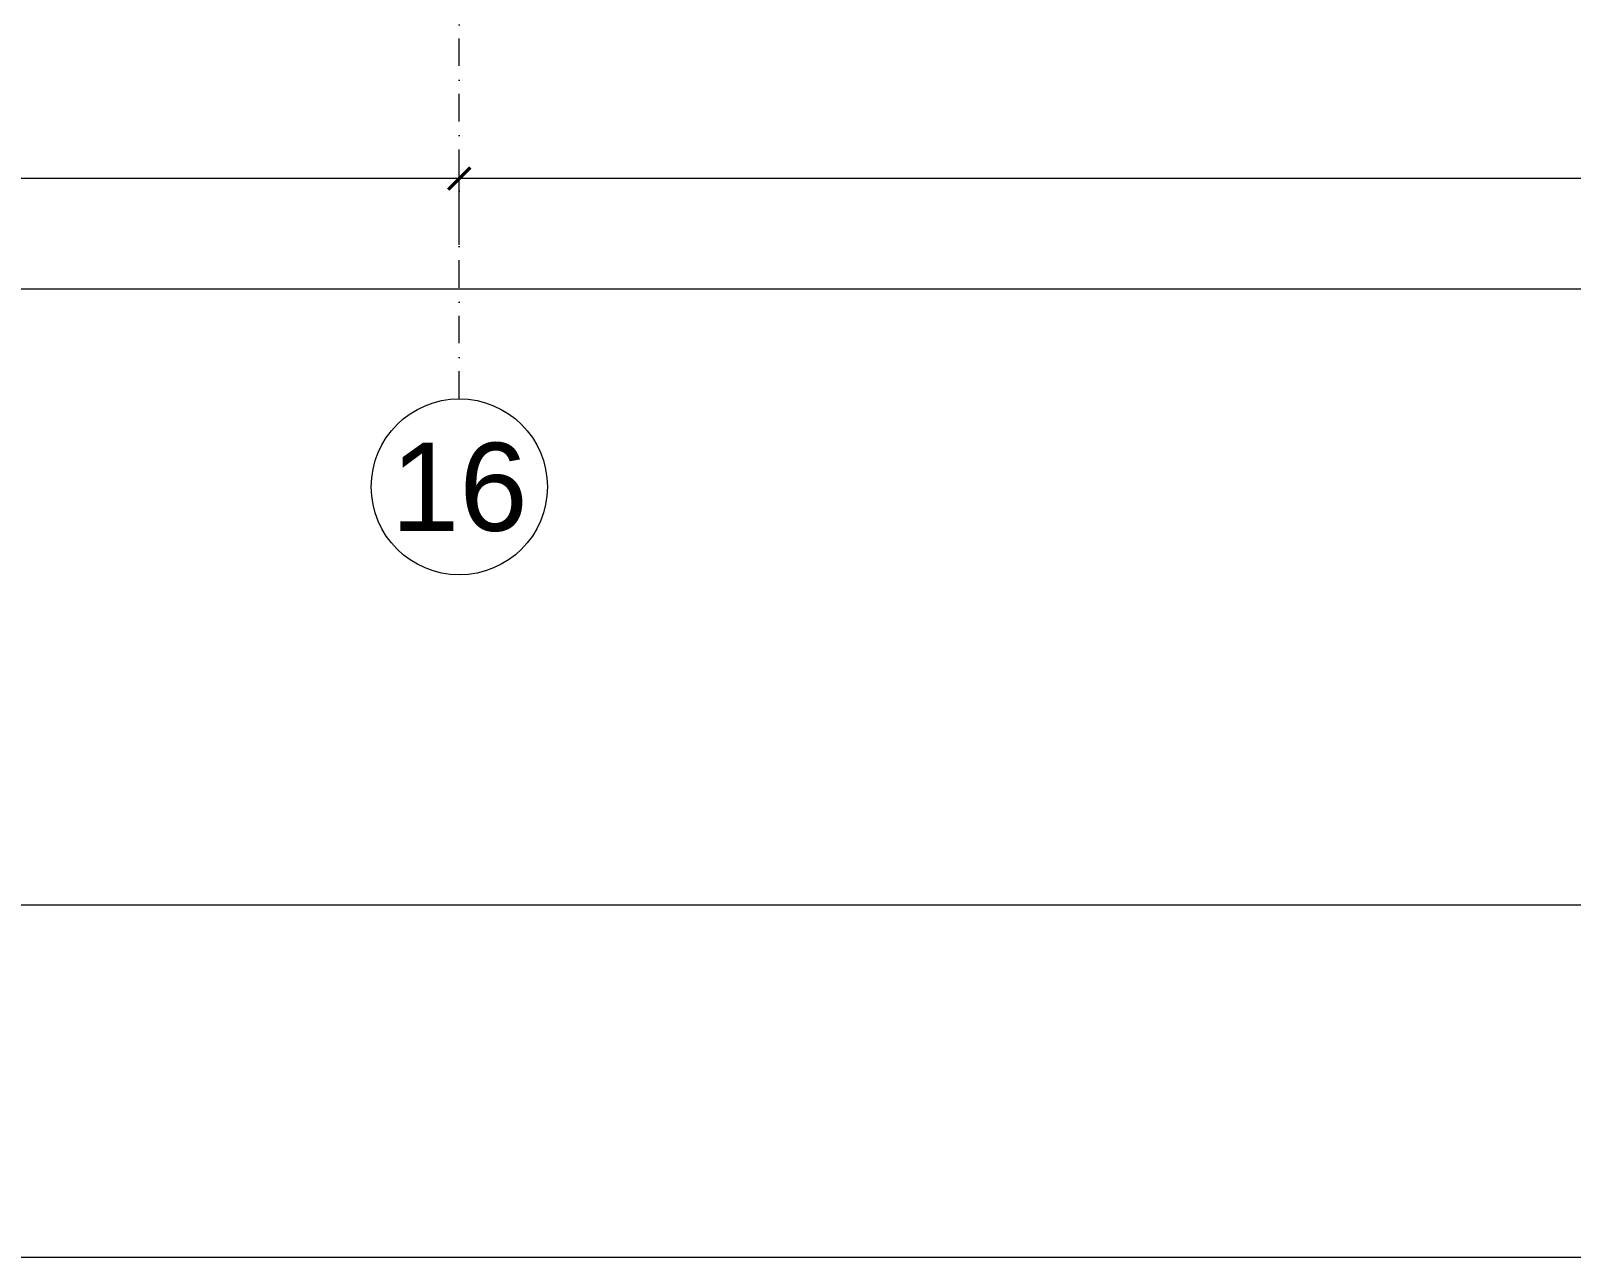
# Model space of a CAD drawing. Extents: x -1701 to 23780, y -363 to 7742.
# Drawn here: x 2525.2 to 2875.1, y 0 to 278.6 of the extents above; entities that cross this region are included whole.
import ezdxf
from ezdxf.enums import TextEntityAlignment as Align

# ---------------------------------------------------------------- set-up
doc = ezdxf.new("R2010")
doc.units = 0
doc.header["$LTSCALE"] = 25
doc.header["$MEASUREMENT"] = 0
doc.header["$PDMODE"] = 1
doc.linetypes.add('Audi$0$DASHDOT2', pattern=[0.5, 0.25, -0.125, 0, -0.125])
doc.layers.get('0').update_dxf_attribs({"color": 9, "lineweight": 9})
doc.layers.get('Defpoints').update_dxf_attribs({"color": 9, "lineweight": 9})
for name, color, linetype, lineweight in [('Audi$0$10', 8, 'Continuous', 9), ('Audi$0$24', 8, 'Audi$0$DASHDOT2', 9), ('Audi$0$25', 8, 'Continuous', 9)]:
    doc.layers.add(name, color=color, linetype=linetype, lineweight=lineweight)
doc.layers.add('Audi$0$40A', color=8, linetype='Continuous', lineweight=9, plot=False)
doc.styles.add('Audi$0$Arial', font='arial.ttf', dxfattribs={"height": 2.5})
doc.styles.add('Audi$0$MuuM_TEXT-STANDART', font='ARIALN.TTF')
doc.dimstyles.new('Audi$0$MuuM_DIM50', dxfattribs={"dimscale": 5, "dimtxt": 2, "dimasz": 1, "dimexe": 1, "dimexo": 1, "dimgap": 1, "dimtad": 1, "dimdec": 1, "dimrnd": 0.5, "dimdsep": 46, "dimtxsty": 'Audi$0$MuuM_TEXT-STANDART', "dimblk": 'Audi$0$_ArchTick', "dimcen": 0, "dimdle": 0.15, "dimclrd": 256, "dimclre": 256, "dimclrt": 256, "dimadec": 0, "dimazin": 0, "dimtfac": 5, "dimtdec": 1, "dimtix": 1, "dimtmove": 2, "dimatfit": 3, "dimldrblk": 'Audi$0$_Dot', "dimfxl": 3, "dimfxlon": 1, "dimtolj": 1, "dimlwd": -1, "dimlwe": -1, "dimarcsym": 0})

# ---------------------------------------------------------------- blocks, each defined once
blk = doc.blocks.new('Audi$0$0_aks')
at = {"linetype": 'Continuous'}
blk.add_circle((0, 0), 2, dxfattribs=at)
at = {"style": 'Audi$0$Arial'}
blk.add_attdef('AKS', text='', height=2, dxfattribs=at).set_placement((0, 0), align=Align.MIDDLE_CENTER)
blk = doc.blocks.new('Audi$0$_ArchTick')
at = {"color": 0, "linetype": 'ByBlock', "const_width": 0.15}
blk.add_lwpolyline([(-0.5, -0.5), (0.5, 0.5)], dxfattribs=at)
blk = doc.blocks.new('*D4762')
at = {"layer": 'Audi$0$25', "transparency": 16777216}
for p, q in [((-3500, -2580), (-3500, -2560)), ((0, -2580), (0, -2560)), ((-3500.75, -2565), (0.75, -2565))]:
    blk.add_line(p, q, dxfattribs=at)
at = {"layer": 'Defpoints', "color": 0, "transparency": 16777216}
for p in [(0, -2565), (-3500, -2590), (0, -2590)]:
    blk.add_point(p, dxfattribs=at)
at = {"layer": 'Audi$0$25', "transparency": 16777216, "xscale": 5, "yscale": 5, "zscale": 5, "rotation": 180}
blk.add_blockref('Audi$0$_ArchTick', (-3500, -2565), dxfattribs=at)
at = {"layer": 'Audi$0$25', "transparency": 16777216, "xscale": 5, "yscale": 5, "zscale": 5}
blk.add_blockref('Audi$0$_ArchTick', (0, -2565), dxfattribs=at)
at = {"layer": 'Audi$0$25', "transparency": 16777216, "insert": (-1750, -2554.89), "char_height": 10, "attachment_point": 5, "style": 'Audi$0$MuuM_TEXT-STANDART'}
blk.add_mtext('\\A1;3500', dxfattribs=at)
blk = doc.blocks.new('Audi$0$_Dot')
at = {"color": 0, "linetype": 'ByBlock', "lineweight": -2}
blk.add_line((-0.5, 0), (-1, 0), dxfattribs=at)
at = {"color": 0, "linetype": 'ByBlock', "const_width": 0.5}
blk.add_lwpolyline([(-0.25, 0, 1), (0.25, 0, 1)], format="xyb", close=True, dxfattribs=at)
blk = doc.blocks.new('*D4777')
at = {"layer": 'Audi$0$25', "transparency": 16777216}
for p, q in [((-2100, -2555), (-2100, -2535)), ((-1400, -2555), (-1400, -2535)), ((-1399.25, -2540), (-2100.75, -2540))]:
    blk.add_line(p, q, dxfattribs=at)
at = {"layer": 'Defpoints', "color": 0, "transparency": 16777216}
for p in [(-2100, -2540), (-2100, -2590), (-1400, -2590)]:
    blk.add_point(p, dxfattribs=at)
at = {"layer": 'Audi$0$25', "transparency": 16777216, "xscale": 5, "yscale": 5, "zscale": 5, "rotation": 180}
blk.add_blockref('Audi$0$_ArchTick', (-2100, -2540), dxfattribs=at)
at = {"layer": 'Audi$0$25', "transparency": 16777216, "xscale": 5, "yscale": 5, "zscale": 5}
blk.add_blockref('Audi$0$_ArchTick', (-1400, -2540), dxfattribs=at)
at = {"layer": 'Audi$0$25', "transparency": 16777216, "insert": (-1750, -2529.89), "char_height": 10, "attachment_point": 5, "style": 'Audi$0$MuuM_TEXT-STANDART'}
blk.add_mtext('\\A1;700', dxfattribs=at)
blk = doc.blocks.new('*D4778')
at = {"layer": 'Audi$0$25', "transparency": 16777216}
for p, q in [((-2800, -2555), (-2800, -2535)), ((-2100, -2555), (-2100, -2535)), ((-2099.25, -2540), (-2800.75, -2540))]:
    blk.add_line(p, q, dxfattribs=at)
at = {"layer": 'Defpoints', "color": 0, "transparency": 16777216}
for p in [(-2800, -2540), (-2800, -2590), (-2100, -2590)]:
    blk.add_point(p, dxfattribs=at)
at = {"layer": 'Audi$0$25', "transparency": 16777216, "xscale": 5, "yscale": 5, "zscale": 5, "rotation": 180}
blk.add_blockref('Audi$0$_ArchTick', (-2800, -2540), dxfattribs=at)
at = {"layer": 'Audi$0$25', "transparency": 16777216, "xscale": 5, "yscale": 5, "zscale": 5}
blk.add_blockref('Audi$0$_ArchTick', (-2100, -2540), dxfattribs=at)
at = {"layer": 'Audi$0$25', "transparency": 16777216, "insert": (-2450, -2529.89), "char_height": 10, "attachment_point": 5, "style": 'Audi$0$MuuM_TEXT-STANDART'}
blk.add_mtext('\\A1;700', dxfattribs=at)
blk = doc.blocks.new('Audi$0$P-AKS_AUDI')
at = {"layer": 'Audi$0$24'}
blk.add_lwpolyline([(-2100, -2590), (-2100, 1250)], dxfattribs=at)
at = {"layer": 'Audi$0$24', "xscale": 10, "yscale": 10, "zscale": 10}
blk.add_blockref('Audi$0$0_aks', (-2100, -2610), dxfattribs=at).add_auto_attribs({'AKS': '16'})
at = {"layer": 'Audi$0$25'}
for base, p1, p2, picture, middle in [((-2800, -2540), (-2100, -2590), (-2800, -2590), '*D4778', (-2450, -2529.89)), ((-2100, -2540), (-1400, -2590), (-2100, -2590), '*D4777', (-1750, -2529.89)), ((0, -2565), (-3500, -2590), (0, -2590), '*D4762', (-1750, -2554.89))]:
    dim = blk.add_linear_dim(base=base, p1=p1, p2=p2, dimstyle='Audi$0$MuuM_DIM50', dxfattribs=at)
    dim.commit()
    dim.dimension.update_dxf_attribs({"geometry": picture, "text_midpoint": middle})
blk = doc.blocks.new('Audi$0$p-zemin kat')
at = {"layer": 'Audi$0$24'}
blk.add_blockref('Audi$0$P-AKS_AUDI', (4722.5, 2785), dxfattribs=at)
blk = doc.blocks.new('Audi')
at = {"layer": 'Audi$0$40A'}
for points in [[(5945, 4205), (0, 4205), (0, 0), (5945, 0)], [(5405.06, 80), (80, 80), (80, 4125), (5405.06, 4125)]]:
    blk.add_lwpolyline(points, close=True, dxfattribs=at)
at = {"layer": 'Audi$0$10'}
blk.add_blockref('Audi$0$p-zemin kat', (0, 0), dxfattribs=at)

msp = doc.modelspace()

# ---------------------------------------------------------------- block references
at = {"color": 6}
msp.add_blockref('Audi', (0, 0), dxfattribs=at)

doc.saveas('drawing.dxf')
